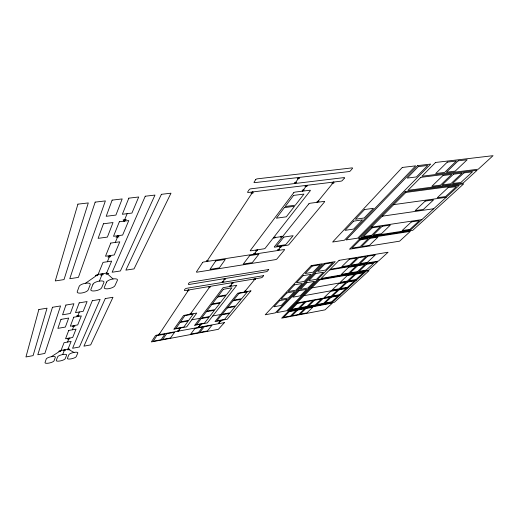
<?xml version="1.0" encoding="UTF-8"?>
<svg xmlns="http://www.w3.org/2000/svg" width="519" height="519" viewBox="0 0 519 519"><rect width="100%" height="100%" fill="white"/><g stroke="black" fill="none" stroke-linecap="round" stroke-linejoin="round"><path stroke-width="0.78" d="M68.015 349.125L67.762 349.942L69.916 349.209L68.015 349.125L61.119 350.409L58.829 351.279L60.723 351.253L64.058 342.689L71.116 341.398L68.015 349.125L73.964 352.427A4.632 1.278 -14 0 1 77.805 353.03L76.248 356.585A4.58 1.246 -14 0 1 71.239 358.83A4.58 1.246 -14 0 1 67.418 358.272L68.884 354.717A4.632 1.278 -14 0 1 73.958 352.427M106.59 273.085L106.142 274.356L108.815 273.435L106.59 273.085L98.214 274.363L95.353 275.498L97.604 275.667L103.028 262.38L111.65 261.109L106.59 273.085L113.006 278.95M62.695 354.555A4.671 1.285 -13.8 0 1 66.64 355.145L65.199 358.694A4.613 1.252 -13.8 0 1 60.198 360.939A4.613 1.252 -13.8 0 1 56.286 360.394L57.622 356.851A4.671 1.285 -13.8 0 1 62.695 354.555L64.577 349.761L65.426 350.293L63.136 350.721L64.577 349.761M67.593 342.04L69.124 338.116L70 338.706L67.626 339.134L69.124 338.116M72.381 329.792L74.035 325.556L74.924 326.204L72.465 326.639L74.035 325.556M77.552 316.558L79.18 315.422L76.643 315.857L77.552 316.558L79.342 311.971M99.382 281.084L102.412 273.727L103.326 274.661L100.543 275.089L102.412 273.727M107.349 261.745L109.879 255.595L110.813 256.646L107.907 257.067L109.879 255.595M115.302 242.438L118.085 235.671L119.033 236.852L115.997 237.267L118.085 235.671M124.067 221.152L126.26 219.453L123.107 219.861L124.067 221.152L127.149 213.672M206.737 261.518L208.288 260.493L206.341 260.791L206.737 261.518L252.837 191.926L253.149 192.99L250.93 193.263L252.837 191.926M158.892 334.736L160.086 334.002L158.464 334.307L158.892 334.736L188.631 289.978L189.039 290.569L187.229 290.874L188.631 289.978M190.33 314.066L191.615 313.275L189.954 313.573L190.33 314.066L210.169 286.358L210.513 286.962L208.742 287.26L210.163 286.358M178.114 331.122L179.321 330.395L177.738 330.694L178.114 331.122L180.203 328.203L180.58 328.644L178.984 328.942L180.203 328.203M294.714 183.557L296.686 182.221L294.533 182.48L294.714 183.557L299.242 177.44L299.405 178.549L297.244 178.802L299.242 177.44M222.43 282.336L223.877 281.434L222.113 281.726L222.43 282.336L225.265 278.515L225.583 279.138L223.806 279.43L225.265 278.515M302.382 191.18L304.309 189.896L302.227 190.155L302.382 191.18L306.872 185.328L307.014 186.386L304.919 186.639L306.872 185.328M254.018 254.193L255.608 253.188L253.759 253.473L254.018 254.193L257.372 249.821L257.625 250.56L255.763 250.846L257.372 249.821M230.118 286.235L231.545 285.353L229.82 285.645L230.118 286.235L232.966 282.531L233.258 283.134L231.526 283.426L232.966 282.531M198.524 327.294L199.75 326.568L198.193 326.86L198.524 327.294L200.775 324.369L201.106 324.81L199.543 325.102L200.775 324.369M317.2 202.319L319.068 201.106L317.096 201.366L317.2 202.319L333.782 182.046L333.86 183.09L331.823 183.337L333.801 182.039M277.691 250.528L281.279 246.168L281.46 246.908L279.65 247.187L281.279 246.168M244.611 291.762L246.006 290.925L244.358 291.211L244.611 291.762L255.238 278.794M218.525 323.538L219.764 322.818L218.239 323.103L218.525 323.538L220.925 320.612L221.204 321.06L219.673 321.345L220.925 320.612M344.363 178.108L342.397 180.463A1.194 0.448 -21.2 0 1 340.892 181.176L248.374 192.471A1.239 0.5 -18.7 0 1 247.647 192.004L249.224 189.591A1.246 0.506 -18.8 0 1 250.755 188.832L343.844 177.628A1.2 0.454 -21.3 0 1 344.369 178.101M85.557 283.244A5.735 1.992 -13.7 0 1 90.254 284.581L88.139 289.991A5.657 1.933 -13.6 0 1 81.879 292.982A5.657 1.933 -13.6 0 1 77.227 291.736L79.193 286.319A5.735 1.992 -13.7 0 1 85.557 283.244L98.214 274.363M51.31 356.702A4.71 1.298 -13.5 0 1 55.351 357.28L54.041 360.822A4.652 1.265 -13.6 0 1 49.039 363.073A4.652 1.265 -13.6 0 1 45.03 362.541L46.236 359.005A4.71 1.298 -13.5 0 1 51.31 356.702L61.119 350.409M273.351 237.806L275.602 237.06L274.869 237.994L273.351 237.806L282.745 236.417L281.246 236.229L280.5 237.157L282.745 236.417M191.881 319.788L199.938 318.309M212.732 315.961L220.627 314.52M296.641 303.083L340.133 295.052M304.004 295.668L348.217 287.649M311.692 287.935L356.637 279.936M371.396 227.166L421.863 219.602M382.295 216.183L433.702 208.742M393.765 204.616L446.139 197.337M250.911 290.854L227.231 319.23L215.002 321.605L237.78 293.196L250.911 290.88M174.001 329.15L186.691 326.834L196.753 313.061L183.616 315.455L174.008 329.124M263.613 275.66L262.27 277.321L261.226 277.788L184.998 290.588C183.201 290.854 185.445 288.201 186.483 288.324L263.613 275.66M268.732 269.536L267.304 271.288L266.286 271.729L188.994 284.49C187.138 284.795 189.441 282.038 190.531 282.154L268.732 269.536M194.748 325.283L207.289 322.922L236.781 285.275L223.073 287.688L194.748 325.283M224.39 322.617L218.363 329.318L151.36 341.924L155.46 335.631L156.232 335.242L224.39 322.617M38.841 309.532L25.95 356.962L33.08 355.638L47.041 308.176L38.841 309.532M77.908 204.149L55.28 280.935L64.006 279.598L88.295 202.929L77.908 204.149M52.471 307.28L37.803 354.756L44.855 353.439L60.561 305.944L52.471 307.28M95.165 202.118L69.786 278.716L78.395 277.399L105.376 200.918L95.165 202.118M60.976 319.386L57.875 328.378L65.368 327.061L68.664 318.069L60.976 319.386M65.926 305.055L62.552 314.812L70.337 313.495L73.912 303.732L65.926 305.055M103.45 223.78L98.104 238.351L107.381 237.099L113.025 222.547L103.45 223.78M112.136 200.12L106.2 216.293L115.919 215.074L122.179 198.939L112.136 200.12M68.716 330.447L65.55 338.764L72.692 337.473L76.027 329.143L68.716 330.447M73.75 317.213L70.325 326.204L77.727 324.907L81.34 315.909L73.75 317.213M79.206 302.862L75.495 312.62L83.183 311.316L87.095 301.558L79.206 302.862M92.998 284.153L90.844 289.557A5.599 1.914 -14 0 0 95.36 290.822A5.599 1.914 -14 0 0 101.614 287.837L103.917 282.433A5.677 1.972 -14 0 0 99.369 281.084A5.677 1.972 -14 0 0 92.998 284.153M110.787 243.061L105.5 256.23L114.238 254.965L119.792 241.815L110.787 243.061M119.344 221.762L113.505 236.294L122.646 235.055L128.77 220.549L119.344 221.762M128.829 198.154L122.354 214.269L131.923 213.069L138.709 196.993L128.829 198.154M92.324 300.696L72.589 348.268L79.407 346.997L100.115 299.405L92.324 300.696M106.622 282.005L104.287 287.409A5.553 1.894 -14.3 0 0 108.659 288.681A5.553 1.894 -14.3 0 0 114.913 285.716L117.391 280.312A5.631 1.953 -14.4 0 0 112.993 278.956A5.631 1.953 -14.4 0 0 106.622 282.005M145.249 196.221L112.143 272.235L120.408 270.97L154.98 195.079L145.249 196.221M105.273 298.555L83.929 346.154L90.676 344.895L112.967 297.283L105.273 298.555M161.409 194.32L125.877 270.133L134.032 268.887L170.985 193.191L161.409 194.32M255.718 179.619L254.076 182.137A1.265 0.519 -19 0 0 254.803 182.636L348.865 171.594A1.22 0.467 -21.6 0 0 350.403 170.861L352.446 168.409A1.226 0.467 -21.7 0 0 351.94 167.903L257.288 178.834A1.272 0.525 -19.1 0 0 255.724 179.606M202.566 262.549L196.467 271.885A1.025 0.344 -16.6 0 0 197.149 272.151L275.849 259.578L276.815 259.085L284.522 249.847A1.012 0.331 -18.8 0 0 283.99 249.555L203.824 261.965A1.051 0.363 -16.8 0 0 202.566 262.549M156.894 335.611L153.157 341.275L161.085 339.763L164.945 334.1L156.894 335.611M215.787 260.888L209.987 269.361L219.342 267.875L225.317 259.409L215.787 260.888M166.547 333.801L162.661 339.465L170.517 337.966L174.527 332.303L166.547 333.801M180.08 322.481L175.844 328.501L183.856 327.009L188.222 320.989L180.08 322.481M184.92 315.597L180.508 321.871L188.663 320.372L193.204 314.105L184.92 315.597M293.67 192.796L250.294 250.508A1.038 0.357 -18 0 0 250.904 250.807L263.937 248.815A1.032 0.35 -18.4 0 0 265.209 248.231L310.284 190.713A1.187 0.448 -20.3 0 0 309.707 190.265L295.155 192.082A1.194 0.461 -19.9 0 0 293.67 192.796M284.36 207.619L276.38 218.188L286.306 216.819L294.487 206.283L284.36 207.619M293.592 195.404L285.178 206.536L295.324 205.2L303.939 194.093L293.592 195.404M201.138 318.614L196.571 324.641L204.421 323.181L209.112 317.154L201.138 318.614M206.354 311.731L201.606 318.004L209.585 316.538L214.464 310.265L206.354 311.731M211.791 304.556L206.841 311.089L214.963 309.622L220.043 303.096L211.791 304.556M217.448 297.082L212.29 303.887L220.562 302.428L225.856 295.622L217.448 297.082M223.358 289.284L217.98 296.388L226.394 294.922L231.915 287.824L223.358 289.284M249.665 255.633L243.255 264.067L252.292 262.627L258.864 254.2L249.665 255.633M194.975 328.456L190.655 334.132L198.29 332.679L202.728 326.996L194.975 328.456M204.272 326.711L199.809 332.387L207.373 330.947L211.947 325.264L204.272 326.711M308.831 203.902L274.337 246.843A1.032 0.344 -18.6 0 0 274.901 247.141L287.61 245.202A1.025 0.337 -18.9 0 0 288.875 244.624L324.583 201.82A1.135 0.409 -20.4 0 0 324.057 201.411L310.258 203.227A1.142 0.415 -20 0 0 308.831 203.902M283.861 237.066L276.562 246.116L285.664 244.728L293.131 235.691L283.861 237.066M221.697 314.845L216.819 320.872L224.506 319.445L229.502 313.411L221.697 314.845M227.27 307.955L222.197 314.229L230.014 312.795L235.211 306.521L227.27 307.955M233.044 300.793L227.763 307.319L235.71 305.886L241.121 299.359L233.044 300.793M239.09 293.319L233.582 300.125L241.672 298.691L247.304 291.886L239.09 293.319M402.29 167.449L332.634 242.023L344.428 240.193L415.661 165.866L402.29 167.449M311.244 265.598L265.228 314.774L275.323 312.879L322.5 263.73L311.244 265.598M353.66 221.139L345.025 230.352L353.634 229.061L362.411 219.868L353.66 221.139M364.526 209.546L355.431 219.245L364.208 217.98L373.453 208.301L364.526 209.546M279.741 300.592L273.935 306.774L281.279 305.419L287.195 299.236L279.741 300.592M286.988 292.872L280.928 299.327L288.402 297.971L294.571 291.522L286.988 292.872M294.552 284.821L288.227 291.555L295.83 290.205L302.272 283.471L294.552 284.821M303.135 275.68L296.498 282.751L304.251 281.402L311.004 274.337L303.135 275.68M312.146 266.085L305.178 273.507L313.08 272.17L320.178 264.755L312.146 266.085M417.548 165.639L346.102 239.934L357.727 238.137L430.692 164.082L417.548 165.639M324.096 263.464L276.757 312.607L286.735 310.732L335.196 261.621L324.096 263.464M418.301 166.593L407.22 178.082L416.426 176.927L427.669 165.477L418.301 166.593M299.093 290.718L292.859 297.166L300.235 295.83L306.573 289.381L299.093 290.718M306.872 282.667L300.365 289.401L307.871 288.064L314.488 281.337L306.872 282.667M315.695 273.539L308.87 280.604L316.519 279.274L323.46 272.216L315.695 273.539M324.959 263.957L317.79 271.372L325.595 270.049L332.874 262.64L324.959 263.957M405.105 191.621L358.538 238.727L412.774 230.306L463.681 183.856L405.105 191.621M318.88 279.436L287.578 311.05L334.431 302.24L369.035 270.704L318.88 279.436M359.343 239.317L349.54 249.198L399.611 241.173L410.308 231.383L359.343 239.317M405.852 192.432L361.023 237.624L410.587 229.949L459.224 185.328L405.852 192.432M420.799 177.362L407.928 190.337L463.143 183.045L477.078 170.29L420.799 177.362M435.577 162.46L421.908 176.246L478.278 169.2L493.05 155.681L435.577 162.46M288.415 311.361L281.661 318.16L325.011 309.869L332.452 303.077L288.415 311.361M319.71 279.858L289.563 310.206L332.374 302.168L365.415 271.891L319.71 279.858M329.52 269.984L321.079 278.482L368.354 270.269L377.598 261.816L329.52 269.984M339.095 260.343L330.24 269.257L378.39 261.096L388.082 252.24L339.095 260.343M360.141 239.901L351.953 248.134L359.959 246.856L368.276 238.636L360.141 239.901M372.181 227.809L363.514 236.515L371.695 235.256L380.492 226.556L372.181 227.809M289.245 311.672L283.601 317.336L290.51 316.019L296.245 310.356L289.245 311.672M297.471 303.42L291.555 309.356L298.594 308.039L304.608 302.103L297.471 303.42M369.891 238.383L361.555 246.603L369.476 245.331L377.936 237.125L369.891 238.383M382.14 226.31L373.323 235.003L381.413 233.751L390.359 225.077L382.14 226.31M447.294 162.11L435.688 173.547L444.627 172.438L456.383 161.033L447.294 162.11M297.64 310.09L291.886 315.753L298.73 314.449L304.582 308.786L297.64 310.09M306.028 301.844L299.995 307.773L306.969 306.469L313.093 300.533L306.028 301.844M349.274 259.292L341.729 266.708L349.345 265.423L357.001 258.008L349.274 259.292M442.973 175.532L431.866 186.269L440.514 185.134L451.757 174.423L442.973 175.532M458.186 160.819L446.405 172.217L455.234 171.114L467.158 159.755L458.186 160.819M305.957 308.526L300.092 314.19L306.878 312.892L312.834 307.229L305.957 308.526M314.501 300.274L308.357 306.204L315.273 304.913L321.508 298.976L314.501 300.274M348.612 267.337L341.301 274.402L348.703 273.117L356.118 266.059L348.612 267.337M358.538 257.755L350.863 265.164L358.402 263.892L366.187 256.483L358.538 257.755M425.204 201.08L415.142 210.636L423.348 209.455L433.54 199.919L425.204 201.08M453.509 174.202L442.233 184.907L450.777 183.784L462.182 173.112L453.509 174.202M322.902 298.723L316.648 304.653L323.499 303.368L329.844 297.439L322.902 298.723M330.694 291.334L324.18 297.51L331.141 296.226L337.746 290.056L330.694 291.334M338.81 283.64L332.024 290.076L339.095 288.791L345.978 282.362L338.81 283.64M347.269 275.615L340.192 282.323L347.38 281.051L354.561 274.343L347.269 275.615M357.617 265.806L350.176 272.864L357.5 271.593L365.045 264.541L357.617 265.806M367.705 256.23L359.901 263.639L367.368 262.374L375.276 254.978L367.705 256.23M411.372 221.918L402.115 230.553L409.952 229.346L419.32 220.724L411.372 221.918M448.046 187.696L437.29 197.733L445.555 196.584L456.435 186.574L448.046 187.696M463.908 172.892L452.477 183.557L460.924 182.448L472.485 171.808L463.908 172.892M331.226 297.179L324.862 303.109L331.654 301.837L338.109 295.908L331.226 297.179M339.154 289.797L332.523 295.973L339.426 294.701L346.141 288.532L339.154 289.797M347.406 282.109L340.503 288.538L347.509 287.273L354.509 280.844L347.406 282.109M356.008 274.09L348.813 280.792L355.937 279.527L363.229 272.825L356.008 274.09M366.524 264.288L358.96 271.34L366.219 270.081L373.888 263.036L366.524 264.288M279.319 249.522L277.71 250.528L277.516 249.801L279.319 249.522M255.257 278.794L253.797 279.676L255.491 279.397L255.257 278.794"/></g></svg>
